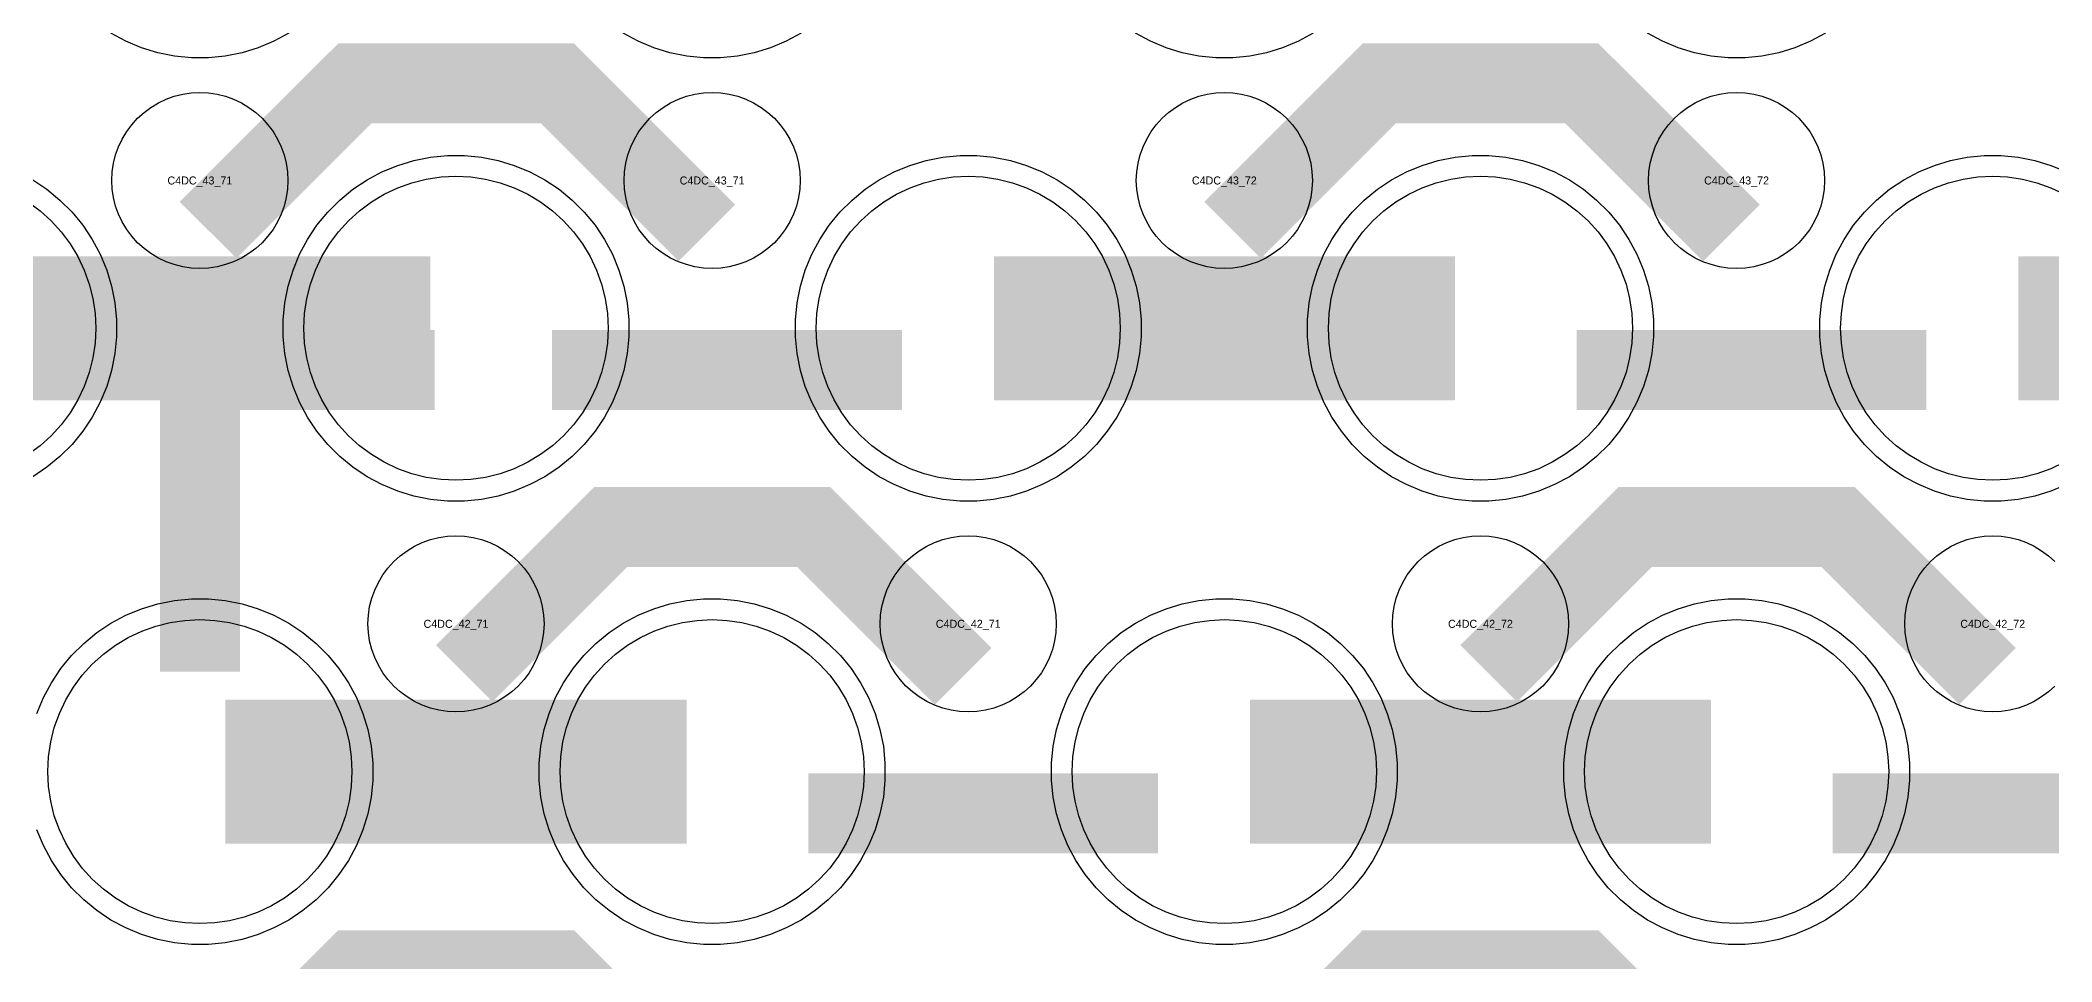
# Model space of a CAD drawing. Extents: x -11880 to 11880, y -14992 to 14992.
# Drawn here: x 10670 to 11298, y -9079 to -8791 of the extents above; entities that cross this region are included whole.
import ezdxf
from ezdxf.enums import TextEntityAlignment as Align

# ---------------------------------------------------------------- set-up
doc = ezdxf.new("R2010")
doc.units = 0
doc.header["$MEASUREMENT"] = 0
for name, color, linetype in [('GDS_775_DT_237', 138, 'CONTINUOUS'), ('RDL1_FS', 34, 'CONTINUOUS'), ('RDL_BS', 160, 'CONTINUOUS')]:
    doc.layers.add(name, color=color, linetype=linetype)

msp = doc.modelspace()

# ---------------------------------------------------------------- linework, layer by layer
at = {"layer": 'RDL1_FS', "color": 241, "true_color": 0xf7abae}
for points in [[(10800, -8928.819), (10795.343, -8928.59), (10790.732, -8927.906), (10786.209, -8926.774), (10781.819, -8925.202), (10777.605, -8923.21), (10773.605, -8920.812), (10769.86, -8918.034), (10766.406, -8914.904), (10763.276, -8911.45), (10760.498, -8907.705), (10758.1, -8903.705), (10756.108, -8899.491), (10754.536, -8895.101), (10753.404, -8890.578), (10752.72, -8885.967), (10752.491, -8881.31), (10752.72, -8876.653), (10753.404, -8872.042), (10754.536, -8867.519), (10756.108, -8863.129), (10758.1, -8858.915), (10760.498, -8854.915), (10763.276, -8851.17), (10766.406, -8847.716), (10769.86, -8844.586), (10773.605, -8841.808), (10777.605, -8839.41), (10781.819, -8837.418), (10786.209, -8835.846), (10790.732, -8834.714), (10795.343, -8834.03), (10800, -8833.801), (10804.657, -8834.03), (10809.268, -8834.714), (10813.791, -8835.846), (10818.181, -8837.418), (10822.395, -8839.41), (10826.395, -8841.808), (10830.14, -8844.586), (10833.594, -8847.716), (10836.724, -8851.17), (10839.502, -8854.915), (10841.9, -8858.915), (10843.892, -8863.129), (10845.464, -8867.519), (10846.596, -8872.042), (10847.28, -8876.653), (10847.509, -8881.31), (10847.28, -8885.967), (10846.596, -8890.578), (10845.464, -8895.101), (10843.892, -8899.491), (10841.9, -8903.705), (10839.502, -8907.705), (10836.724, -8911.45), (10833.594, -8914.904), (10830.14, -8918.034), (10826.395, -8920.812), (10822.395, -8923.21), (10818.181, -8925.202), (10813.791, -8926.774), (10809.268, -8927.906), (10804.657, -8928.59)], [(10960, -8928.819), (10955.343, -8928.59), (10950.732, -8927.906), (10946.209, -8926.774), (10941.819, -8925.202), (10937.605, -8923.21), (10933.605, -8920.812), (10929.86, -8918.034), (10926.406, -8914.904), (10923.276, -8911.45), (10920.498, -8907.705), (10918.1, -8903.705), (10916.108, -8899.491), (10914.536, -8895.101), (10913.404, -8890.578), (10912.72, -8885.967), (10912.491, -8881.31), (10912.72, -8876.653), (10913.404, -8872.042), (10914.536, -8867.519), (10916.108, -8863.129), (10918.1, -8858.915), (10920.498, -8854.915), (10923.276, -8851.17), (10926.406, -8847.716), (10929.86, -8844.586), (10933.605, -8841.808), (10937.605, -8839.41), (10941.819, -8837.418), (10946.209, -8835.846), (10950.732, -8834.714), (10955.343, -8834.03), (10960, -8833.801), (10964.657, -8834.03), (10969.268, -8834.714), (10973.791, -8835.846), (10978.181, -8837.418), (10982.395, -8839.41), (10986.395, -8841.808), (10990.14, -8844.586), (10993.594, -8847.716), (10996.724, -8851.17), (10999.502, -8854.915), (11001.9, -8858.915), (11003.892, -8863.129), (11005.464, -8867.519), (11006.596, -8872.042), (11007.28, -8876.653), (11007.509, -8881.31), (11007.28, -8885.967), (11006.596, -8890.578), (11005.464, -8895.101), (11003.892, -8899.491), (11001.9, -8903.705), (10999.502, -8907.705), (10996.724, -8911.45), (10993.594, -8914.904), (10990.14, -8918.034), (10986.395, -8920.812), (10982.395, -8923.21), (10978.181, -8925.202), (10973.791, -8926.774), (10969.268, -8927.906), (10964.657, -8928.59)], [(11120, -8928.819), (11115.343, -8928.59), (11110.732, -8927.906), (11106.209, -8926.774), (11101.819, -8925.202), (11097.605, -8923.21), (11093.605, -8920.812), (11089.86, -8918.034), (11086.406, -8914.904), (11083.276, -8911.45), (11080.498, -8907.705), (11078.1, -8903.705), (11076.108, -8899.491), (11074.536, -8895.101), (11073.404, -8890.578), (11072.72, -8885.967), (11072.491, -8881.31), (11072.72, -8876.653), (11073.404, -8872.042), (11074.536, -8867.519), (11076.108, -8863.129), (11078.1, -8858.915), (11080.498, -8854.915), (11083.276, -8851.17), (11086.406, -8847.716), (11089.86, -8844.586), (11093.605, -8841.808), (11097.605, -8839.41), (11101.819, -8837.418), (11106.209, -8835.846), (11110.732, -8834.714), (11115.343, -8834.03), (11120, -8833.801), (11124.657, -8834.03), (11129.268, -8834.714), (11133.791, -8835.846), (11138.181, -8837.418), (11142.395, -8839.41), (11146.395, -8841.808), (11150.14, -8844.586), (11153.594, -8847.716), (11156.724, -8851.17), (11159.502, -8854.915), (11161.9, -8858.915), (11163.892, -8863.129), (11165.464, -8867.519), (11166.596, -8872.042), (11167.28, -8876.653), (11167.509, -8881.31), (11167.28, -8885.967), (11166.596, -8890.578), (11165.464, -8895.101), (11163.892, -8899.491), (11161.9, -8903.705), (11159.502, -8907.705), (11156.724, -8911.45), (11153.594, -8914.904), (11150.14, -8918.034), (11146.395, -8920.812), (11142.395, -8923.21), (11138.181, -8925.202), (11133.791, -8926.774), (11129.268, -8927.906), (11124.657, -8928.59)], [(10720, -9067.384), (10715.343, -9067.155), (10710.732, -9066.471), (10706.209, -9065.339), (10701.819, -9063.767), (10697.605, -9061.775), (10693.605, -9059.377), (10689.86, -9056.599), (10686.406, -9053.469), (10683.276, -9050.015), (10680.498, -9046.27), (10678.1, -9042.27), (10676.108, -9038.056), (10674.536, -9033.666), (10673.404, -9029.143), (10672.72, -9024.532), (10672.491, -9019.875), (10672.72, -9015.218), (10673.404, -9010.607), (10674.536, -9006.084), (10676.108, -9001.694), (10678.1, -8997.48), (10680.498, -8993.48), (10683.276, -8989.735), (10686.406, -8986.281), (10689.86, -8983.151), (10693.605, -8980.373), (10697.605, -8977.975), (10701.819, -8975.983), (10706.209, -8974.411), (10710.732, -8973.279), (10715.343, -8972.595), (10720, -8972.366), (10724.657, -8972.595), (10729.268, -8973.279), (10733.791, -8974.411), (10738.181, -8975.983), (10742.395, -8977.975), (10746.395, -8980.373), (10750.14, -8983.151), (10753.594, -8986.281), (10756.724, -8989.735), (10759.502, -8993.48), (10761.9, -8997.48), (10763.892, -9001.694), (10765.464, -9006.084), (10766.596, -9010.607), (10767.28, -9015.218), (10767.509, -9019.875), (10767.28, -9024.532), (10766.596, -9029.143), (10765.464, -9033.666), (10763.892, -9038.056), (10761.9, -9042.27), (10759.502, -9046.27), (10756.724, -9050.015), (10753.594, -9053.469), (10750.14, -9056.599), (10746.395, -9059.377), (10742.395, -9061.775), (10738.181, -9063.767), (10733.791, -9065.339), (10729.268, -9066.471), (10724.657, -9067.155)], [(10880, -9067.384), (10875.343, -9067.155), (10870.732, -9066.471), (10866.209, -9065.339), (10861.819, -9063.767), (10857.605, -9061.775), (10853.605, -9059.377), (10849.86, -9056.599), (10846.406, -9053.469), (10843.276, -9050.015), (10840.498, -9046.27), (10838.1, -9042.27), (10836.108, -9038.056), (10834.536, -9033.666), (10833.404, -9029.143), (10832.72, -9024.532), (10832.491, -9019.875), (10832.72, -9015.218), (10833.404, -9010.607), (10834.536, -9006.084), (10836.108, -9001.694), (10838.1, -8997.48), (10840.498, -8993.48), (10843.276, -8989.735), (10846.406, -8986.281), (10849.86, -8983.151), (10853.605, -8980.373), (10857.605, -8977.975), (10861.819, -8975.983), (10866.209, -8974.411), (10870.732, -8973.279), (10875.343, -8972.595), (10880, -8972.366), (10884.657, -8972.595), (10889.268, -8973.279), (10893.791, -8974.411), (10898.181, -8975.983), (10902.395, -8977.975), (10906.395, -8980.373), (10910.14, -8983.151), (10913.594, -8986.281), (10916.724, -8989.735), (10919.502, -8993.48), (10921.9, -8997.48), (10923.892, -9001.694), (10925.464, -9006.084), (10926.596, -9010.607), (10927.28, -9015.218), (10927.509, -9019.875), (10927.28, -9024.532), (10926.596, -9029.143), (10925.464, -9033.666), (10923.892, -9038.056), (10921.9, -9042.27), (10919.502, -9046.27), (10916.724, -9050.015), (10913.594, -9053.469), (10910.14, -9056.599), (10906.395, -9059.377), (10902.395, -9061.775), (10898.181, -9063.767), (10893.791, -9065.339), (10889.268, -9066.471), (10884.657, -9067.155)], [(11040, -9067.384), (11035.343, -9067.155), (11030.732, -9066.471), (11026.209, -9065.339), (11021.819, -9063.767), (11017.605, -9061.775), (11013.605, -9059.377), (11009.86, -9056.599), (11006.406, -9053.469), (11003.276, -9050.015), (11000.498, -9046.27), (10998.1, -9042.27), (10996.108, -9038.056), (10994.536, -9033.666), (10993.404, -9029.143), (10992.72, -9024.532), (10992.491, -9019.875), (10992.72, -9015.218), (10993.404, -9010.607), (10994.536, -9006.084), (10996.108, -9001.694), (10998.1, -8997.48), (11000.498, -8993.48), (11003.276, -8989.735), (11006.406, -8986.281), (11009.86, -8983.151), (11013.605, -8980.373), (11017.605, -8977.975), (11021.819, -8975.983), (11026.209, -8974.411), (11030.732, -8973.279), (11035.343, -8972.595), (11040, -8972.366), (11044.657, -8972.595), (11049.268, -8973.279), (11053.791, -8974.411), (11058.181, -8975.983), (11062.395, -8977.975), (11066.395, -8980.373), (11070.14, -8983.151), (11073.594, -8986.281), (11076.724, -8989.735), (11079.502, -8993.48), (11081.9, -8997.48), (11083.892, -9001.694), (11085.464, -9006.084), (11086.596, -9010.607), (11087.28, -9015.218), (11087.509, -9019.875), (11087.28, -9024.532), (11086.596, -9029.143), (11085.464, -9033.666), (11083.892, -9038.056), (11081.9, -9042.27), (11079.502, -9046.27), (11076.724, -9050.015), (11073.594, -9053.469), (11070.14, -9056.599), (11066.395, -9059.377), (11062.395, -9061.775), (11058.181, -9063.767), (11053.791, -9065.339), (11049.268, -9066.471), (11044.657, -9067.155)], [(11200, -9067.384), (11195.343, -9067.155), (11190.732, -9066.471), (11186.209, -9065.339), (11181.819, -9063.767), (11177.605, -9061.775), (11173.605, -9059.377), (11169.86, -9056.599), (11166.406, -9053.469), (11163.276, -9050.015), (11160.498, -9046.27), (11158.1, -9042.27), (11156.108, -9038.056), (11154.536, -9033.666), (11153.404, -9029.143), (11152.72, -9024.532), (11152.491, -9019.875), (11152.72, -9015.218), (11153.404, -9010.607), (11154.536, -9006.084), (11156.108, -9001.694), (11158.1, -8997.48), (11160.498, -8993.48), (11163.276, -8989.735), (11166.406, -8986.281), (11169.86, -8983.151), (11173.605, -8980.373), (11177.605, -8977.975), (11181.819, -8975.983), (11186.209, -8974.411), (11190.732, -8973.279), (11195.343, -8972.595), (11200, -8972.366), (11204.657, -8972.595), (11209.268, -8973.279), (11213.791, -8974.411), (11218.181, -8975.983), (11222.395, -8977.975), (11226.395, -8980.373), (11230.14, -8983.151), (11233.594, -8986.281), (11236.724, -8989.735), (11239.502, -8993.48), (11241.9, -8997.48), (11243.892, -9001.694), (11245.464, -9006.084), (11246.596, -9010.607), (11247.28, -9015.218), (11247.509, -9019.875), (11247.28, -9024.532), (11246.596, -9029.143), (11245.464, -9033.666), (11243.892, -9038.056), (11241.9, -9042.27), (11239.502, -9046.27), (11236.724, -9050.015), (11233.594, -9053.469), (11230.14, -9056.599), (11226.395, -9059.377), (11222.395, -9061.775), (11218.181, -9063.767), (11213.791, -9065.339), (11209.268, -9066.471), (11204.657, -9067.155)]]:
    msp.add_lwpolyline(points, close=True, dxfattribs=at)
for points in [[(11302.395, -8923.21), (11298.181, -8925.202), (11293.791, -8926.774), (11289.268, -8927.906), (11284.657, -8928.59), (11280, -8928.819), (11275.343, -8928.59), (11270.732, -8927.906), (11266.209, -8926.774), (11261.819, -8925.202), (11257.605, -8923.21), (11253.605, -8920.812), (11249.86, -8918.034), (11246.406, -8914.904), (11243.276, -8911.45), (11240.498, -8907.705), (11238.1, -8903.705), (11236.108, -8899.491), (11234.536, -8895.101), (11233.404, -8890.578), (11232.72, -8885.967), (11232.491, -8881.31), (11232.72, -8876.653), (11233.404, -8872.042), (11234.536, -8867.519), (11236.108, -8863.129), (11238.1, -8858.915), (11240.498, -8854.915), (11243.276, -8851.17), (11246.406, -8847.716), (11249.86, -8844.586), (11253.605, -8841.808), (11257.605, -8839.41), (11261.819, -8837.418), (11266.209, -8835.846), (11270.732, -8834.714), (11275.343, -8834.03), (11280, -8833.801), (11284.657, -8834.03), (11289.268, -8834.714), (11293.791, -8835.846), (11298.181, -8837.418), (11302.395, -8839.41)], [(10666.395, -8841.808), (10670.14, -8844.586), (10673.594, -8847.716), (10676.724, -8851.17), (10679.502, -8854.915), (10681.9, -8858.915), (10683.892, -8863.129), (10685.464, -8867.519), (10686.596, -8872.042), (10687.28, -8876.653), (10687.509, -8881.31), (10687.28, -8885.967), (10686.596, -8890.578), (10685.464, -8895.101), (10683.892, -8899.491), (10681.9, -8903.705), (10679.502, -8907.705), (10676.724, -8911.45), (10673.594, -8914.904), (10670.14, -8918.034), (10666.395, -8920.812)]]:
    msp.add_lwpolyline(points, dxfattribs=at)
for points in [[(10648.002, -8881.31, 45, 45, 0), (10720.002, -8881.31, 45, 45, 0)], [(10720.002, -8881.31, 45, 45, 0), (10792.002, -8881.31, 45, 45, 0)], [(10968.002, -8881.31, 45, 45, 0), (11040.002, -8881.31, 45, 45, 0)], [(11040.002, -8881.31, 45, 45, 0), (11112.002, -8881.31, 45, 45, 0)], [(11288.002, -8881.31, 45, 45, 0), (11360.002, -8881.31, 45, 45, 0)], [(10728.002, -9019.875, 45, 45, 0), (10800.002, -9019.875, 45, 45, 0)], [(10800.002, -9019.875, 45, 45, 0), (10872.002, -9019.875, 45, 45, 0)], [(11048.002, -9019.875, 45, 45, 0), (11120.002, -9019.875, 45, 45, 0)], [(11120.002, -9019.875, 45, 45, 0), (11192.002, -9019.875, 45, 45, 0)]]:
    msp.add_lwpolyline(points, format="xyseb", dxfattribs=at)
at = {"layer": 'RDL_BS'}
for points in [[(10747.777, -8789.128), (10743.115, -8791.62), (10738.205, -8793.651), (10733.165, -8795.182), (10727.938, -8796.228), (10722.644, -8796.745), (10717.356, -8796.745), (10712.062, -8796.228), (10706.835, -8795.182), (10701.795, -8793.651), (10696.885, -8791.62), (10692.223, -8789.128)], [(10907.777, -8789.128), (10903.115, -8791.62), (10898.205, -8793.651), (10893.165, -8795.182), (10887.938, -8796.228), (10882.644, -8796.745), (10877.356, -8796.745), (10872.062, -8796.228), (10866.835, -8795.182), (10861.795, -8793.651), (10856.885, -8791.62), (10852.223, -8789.128)], [(11067.777, -8789.128), (11063.115, -8791.62), (11058.205, -8793.651), (11053.165, -8795.182), (11047.938, -8796.228), (11042.644, -8796.745), (11037.356, -8796.745), (11032.062, -8796.228), (11026.835, -8795.182), (11021.795, -8793.651), (11016.885, -8791.62), (11012.223, -8789.128)], [(11227.777, -8789.128), (11223.115, -8791.62), (11218.205, -8793.651), (11213.165, -8795.182), (11207.938, -8796.228), (11202.644, -8796.745), (11197.356, -8796.745), (11192.062, -8796.228), (11186.835, -8795.182), (11181.795, -8793.651), (11176.885, -8791.62), (11172.223, -8789.128)], [(11299.442, -8993.129), (11297.443, -8994.941), (11295.28, -8996.544), (11292.956, -8997.937), (11290.519, -8999.089), (11287.984, -8999.996), (11285.365, -9000.653), (11282.693, -9001.049), (11280, -9001.181), (11277.307, -9001.049), (11274.635, -9000.653), (11272.016, -8999.996), (11269.481, -8999.089), (11267.044, -8997.937), (11264.72, -8996.544), (11262.557, -8994.941), (11260.558, -8993.129), (11258.746, -8991.13), (11257.143, -8988.967), (11255.75, -8986.643), (11254.598, -8984.206), (11253.691, -8981.671), (11253.034, -8979.052), (11252.638, -8976.38), (11252.506, -8973.687), (11252.638, -8970.994), (11253.034, -8968.322), (11253.691, -8965.703), (11254.598, -8963.168), (11255.75, -8960.731), (11257.143, -8958.407), (11258.746, -8956.244), (11260.558, -8954.245), (11262.557, -8952.433), (11264.72, -8950.83), (11267.044, -8949.437), (11269.481, -8948.285), (11272.016, -8947.378), (11274.635, -8946.721), (11277.307, -8946.325), (11280, -8946.193), (11282.693, -8946.325), (11285.365, -8946.721), (11287.984, -8947.378), (11290.519, -8948.285), (11292.956, -8949.437), (11295.28, -8950.83), (11297.443, -8952.433), (11299.442, -8954.245)]]:
    msp.add_lwpolyline(points, dxfattribs=at)
for points in [[(10722.562, -8850.624, 25, 25, 0), (10768.377, -8804.809, 25, 25, 0), (10801.93, -8804.809, 25, 25, 0)], [(10878.401, -8851.523, 25, 25, 0), (10831.687, -8804.809, 25, 25, 0), (10801.929, -8804.809, 25, 25, 0)], [(11042.562, -8850.624, 25, 25, 0), (11088.377, -8804.809, 25, 25, 0), (11121.93, -8804.809, 25, 25, 0)], [(11198.401, -8851.523, 25, 25, 0), (11151.687, -8804.809, 25, 25, 0), (11121.929, -8804.809, 25, 25, 0)], [(10802.562, -8989.189, 25, 25, 0), (10848.377, -8943.374, 25, 25, 0), (10881.93, -8943.374, 25, 25, 0)], [(10958.401, -8990.088, 25, 25, 0), (10911.687, -8943.374, 25, 25, 0), (10881.929, -8943.374, 25, 25, 0)], [(11122.562, -8989.189, 25, 25, 0), (11168.377, -8943.374, 25, 25, 0), (11201.93, -8943.374, 25, 25, 0)], [(11278.401, -8990.088, 25, 25, 0), (11231.687, -8943.374, 25, 25, 0), (11201.929, -8943.374, 25, 25, 0)], [(10722.562, -9127.749, 25, 25, 0), (10768.377, -9081.934, 25, 25, 0), (10801.93, -9081.934, 25, 25, 0)], [(10878.401, -9128.648, 25, 25, 0), (10831.687, -9081.934, 25, 25, 0), (10801.929, -9081.934, 25, 25, 0)], [(11042.562, -9127.749, 25, 25, 0), (11088.377, -9081.934, 25, 25, 0), (11121.93, -9081.934, 25, 25, 0)], [(11198.401, -9128.648, 25, 25, 0), (11151.687, -9081.934, 25, 25, 0), (11121.929, -9081.934, 25, 25, 0)]]:
    msp.add_lwpolyline(points, format="xyseb", dxfattribs=at)
for points in [[(10720, -8862.616), (10717.307, -8862.484), (10714.635, -8862.088), (10712.016, -8861.431), (10709.481, -8860.524), (10707.044, -8859.372), (10704.72, -8857.979), (10702.557, -8856.376), (10700.558, -8854.564), (10698.746, -8852.565), (10697.143, -8850.402), (10695.75, -8848.078), (10694.598, -8845.641), (10693.691, -8843.106), (10693.034, -8840.487), (10692.638, -8837.815), (10692.506, -8835.122), (10692.638, -8832.429), (10693.034, -8829.757), (10693.691, -8827.138), (10694.598, -8824.603), (10695.75, -8822.166), (10697.143, -8819.842), (10698.746, -8817.679), (10700.558, -8815.68), (10702.557, -8813.868), (10704.72, -8812.265), (10707.044, -8810.872), (10709.481, -8809.72), (10712.016, -8808.813), (10714.635, -8808.156), (10717.307, -8807.76), (10720, -8807.628), (10722.693, -8807.76), (10725.365, -8808.156), (10727.984, -8808.813), (10730.519, -8809.72), (10732.956, -8810.872), (10735.28, -8812.265), (10737.443, -8813.868), (10739.442, -8815.68), (10741.254, -8817.679), (10742.857, -8819.842), (10744.25, -8822.166), (10745.402, -8824.603), (10746.309, -8827.138), (10746.966, -8829.757), (10747.362, -8832.429), (10747.494, -8835.122), (10747.362, -8837.815), (10746.966, -8840.487), (10746.309, -8843.106), (10745.402, -8845.641), (10744.25, -8848.078), (10742.857, -8850.402), (10741.254, -8852.565), (10739.442, -8854.564), (10737.443, -8856.376), (10735.28, -8857.979), (10732.956, -8859.372), (10730.519, -8860.524), (10727.984, -8861.431), (10725.365, -8862.088), (10722.693, -8862.484)], [(10880, -8862.616), (10877.307, -8862.484), (10874.635, -8862.088), (10872.016, -8861.431), (10869.481, -8860.524), (10867.044, -8859.372), (10864.72, -8857.979), (10862.557, -8856.376), (10860.558, -8854.564), (10858.746, -8852.565), (10857.143, -8850.402), (10855.75, -8848.078), (10854.598, -8845.641), (10853.691, -8843.106), (10853.034, -8840.487), (10852.638, -8837.815), (10852.506, -8835.122), (10852.638, -8832.429), (10853.034, -8829.757), (10853.691, -8827.138), (10854.598, -8824.603), (10855.75, -8822.166), (10857.143, -8819.842), (10858.746, -8817.679), (10860.558, -8815.68), (10862.557, -8813.868), (10864.72, -8812.265), (10867.044, -8810.872), (10869.481, -8809.72), (10872.016, -8808.813), (10874.635, -8808.156), (10877.307, -8807.76), (10880, -8807.628), (10882.693, -8807.76), (10885.365, -8808.156), (10887.984, -8808.813), (10890.519, -8809.72), (10892.956, -8810.872), (10895.28, -8812.265), (10897.443, -8813.868), (10899.442, -8815.68), (10901.254, -8817.679), (10902.857, -8819.842), (10904.25, -8822.166), (10905.402, -8824.603), (10906.309, -8827.138), (10906.966, -8829.757), (10907.362, -8832.429), (10907.494, -8835.122), (10907.362, -8837.815), (10906.966, -8840.487), (10906.309, -8843.106), (10905.402, -8845.641), (10904.25, -8848.078), (10902.857, -8850.402), (10901.254, -8852.565), (10899.442, -8854.564), (10897.443, -8856.376), (10895.28, -8857.979), (10892.956, -8859.372), (10890.519, -8860.524), (10887.984, -8861.431), (10885.365, -8862.088), (10882.693, -8862.484)], [(11040, -8862.616), (11037.307, -8862.484), (11034.635, -8862.088), (11032.016, -8861.431), (11029.481, -8860.524), (11027.044, -8859.372), (11024.72, -8857.979), (11022.557, -8856.376), (11020.558, -8854.564), (11018.746, -8852.565), (11017.143, -8850.402), (11015.75, -8848.078), (11014.598, -8845.641), (11013.691, -8843.106), (11013.034, -8840.487), (11012.638, -8837.815), (11012.506, -8835.122), (11012.638, -8832.429), (11013.034, -8829.757), (11013.691, -8827.138), (11014.598, -8824.603), (11015.75, -8822.166), (11017.143, -8819.842), (11018.746, -8817.679), (11020.558, -8815.68), (11022.557, -8813.868), (11024.72, -8812.265), (11027.044, -8810.872), (11029.481, -8809.72), (11032.016, -8808.813), (11034.635, -8808.156), (11037.307, -8807.76), (11040, -8807.628), (11042.693, -8807.76), (11045.365, -8808.156), (11047.984, -8808.813), (11050.519, -8809.72), (11052.956, -8810.872), (11055.28, -8812.265), (11057.443, -8813.868), (11059.442, -8815.68), (11061.254, -8817.679), (11062.857, -8819.842), (11064.25, -8822.166), (11065.402, -8824.603), (11066.309, -8827.138), (11066.966, -8829.757), (11067.362, -8832.429), (11067.494, -8835.122), (11067.362, -8837.815), (11066.966, -8840.487), (11066.309, -8843.106), (11065.402, -8845.641), (11064.25, -8848.078), (11062.857, -8850.402), (11061.254, -8852.565), (11059.442, -8854.564), (11057.443, -8856.376), (11055.28, -8857.979), (11052.956, -8859.372), (11050.519, -8860.524), (11047.984, -8861.431), (11045.365, -8862.088), (11042.693, -8862.484)], [(11200, -8862.616), (11197.307, -8862.484), (11194.635, -8862.088), (11192.016, -8861.431), (11189.481, -8860.524), (11187.044, -8859.372), (11184.72, -8857.979), (11182.557, -8856.376), (11180.558, -8854.564), (11178.746, -8852.565), (11177.143, -8850.402), (11175.75, -8848.078), (11174.598, -8845.641), (11173.691, -8843.106), (11173.034, -8840.487), (11172.638, -8837.815), (11172.506, -8835.122), (11172.638, -8832.429), (11173.034, -8829.757), (11173.691, -8827.138), (11174.598, -8824.603), (11175.75, -8822.166), (11177.143, -8819.842), (11178.746, -8817.679), (11180.558, -8815.68), (11182.557, -8813.868), (11184.72, -8812.265), (11187.044, -8810.872), (11189.481, -8809.72), (11192.016, -8808.813), (11194.635, -8808.156), (11197.307, -8807.76), (11200, -8807.628), (11202.693, -8807.76), (11205.365, -8808.156), (11207.984, -8808.813), (11210.519, -8809.72), (11212.956, -8810.872), (11215.28, -8812.265), (11217.443, -8813.868), (11219.442, -8815.68), (11221.254, -8817.679), (11222.857, -8819.842), (11224.25, -8822.166), (11225.402, -8824.603), (11226.309, -8827.138), (11226.966, -8829.757), (11227.362, -8832.429), (11227.494, -8835.122), (11227.362, -8837.815), (11226.966, -8840.487), (11226.309, -8843.106), (11225.402, -8845.641), (11224.25, -8848.078), (11222.857, -8850.402), (11221.254, -8852.565), (11219.442, -8854.564), (11217.443, -8856.376), (11215.28, -8857.979), (11212.956, -8859.372), (11210.519, -8860.524), (11207.984, -8861.431), (11205.365, -8862.088), (11202.693, -8862.484)], [(10800, -9001.181), (10797.307, -9001.049), (10794.635, -9000.653), (10792.016, -8999.996), (10789.481, -8999.089), (10787.044, -8997.937), (10784.72, -8996.544), (10782.557, -8994.941), (10780.558, -8993.129), (10778.746, -8991.13), (10777.143, -8988.967), (10775.75, -8986.643), (10774.598, -8984.206), (10773.691, -8981.671), (10773.034, -8979.052), (10772.638, -8976.38), (10772.506, -8973.687), (10772.638, -8970.994), (10773.034, -8968.322), (10773.691, -8965.703), (10774.598, -8963.168), (10775.75, -8960.731), (10777.143, -8958.407), (10778.746, -8956.244), (10780.558, -8954.245), (10782.557, -8952.433), (10784.72, -8950.83), (10787.044, -8949.437), (10789.481, -8948.285), (10792.016, -8947.378), (10794.635, -8946.721), (10797.307, -8946.325), (10800, -8946.193), (10802.693, -8946.325), (10805.365, -8946.721), (10807.984, -8947.378), (10810.519, -8948.285), (10812.956, -8949.437), (10815.28, -8950.83), (10817.443, -8952.433), (10819.442, -8954.245), (10821.254, -8956.244), (10822.857, -8958.407), (10824.25, -8960.731), (10825.402, -8963.168), (10826.309, -8965.703), (10826.966, -8968.322), (10827.362, -8970.994), (10827.494, -8973.687), (10827.362, -8976.38), (10826.966, -8979.052), (10826.309, -8981.671), (10825.402, -8984.206), (10824.25, -8986.643), (10822.857, -8988.967), (10821.254, -8991.13), (10819.442, -8993.129), (10817.443, -8994.941), (10815.28, -8996.544), (10812.956, -8997.937), (10810.519, -8999.089), (10807.984, -8999.996), (10805.365, -9000.653), (10802.693, -9001.049)], [(10960, -9001.181), (10957.307, -9001.049), (10954.635, -9000.653), (10952.016, -8999.996), (10949.481, -8999.089), (10947.044, -8997.937), (10944.72, -8996.544), (10942.557, -8994.941), (10940.558, -8993.129), (10938.746, -8991.13), (10937.143, -8988.967), (10935.75, -8986.643), (10934.598, -8984.206), (10933.691, -8981.671), (10933.034, -8979.052), (10932.638, -8976.38), (10932.506, -8973.687), (10932.638, -8970.994), (10933.034, -8968.322), (10933.691, -8965.703), (10934.598, -8963.168), (10935.75, -8960.731), (10937.143, -8958.407), (10938.746, -8956.244), (10940.558, -8954.245), (10942.557, -8952.433), (10944.72, -8950.83), (10947.044, -8949.437), (10949.481, -8948.285), (10952.016, -8947.378), (10954.635, -8946.721), (10957.307, -8946.325), (10960, -8946.193), (10962.693, -8946.325), (10965.365, -8946.721), (10967.984, -8947.378), (10970.519, -8948.285), (10972.956, -8949.437), (10975.28, -8950.83), (10977.443, -8952.433), (10979.442, -8954.245), (10981.254, -8956.244), (10982.857, -8958.407), (10984.25, -8960.731), (10985.402, -8963.168), (10986.309, -8965.703), (10986.966, -8968.322), (10987.362, -8970.994), (10987.494, -8973.687), (10987.362, -8976.38), (10986.966, -8979.052), (10986.309, -8981.671), (10985.402, -8984.206), (10984.25, -8986.643), (10982.857, -8988.967), (10981.254, -8991.13), (10979.442, -8993.129), (10977.443, -8994.941), (10975.28, -8996.544), (10972.956, -8997.937), (10970.519, -8999.089), (10967.984, -8999.996), (10965.365, -9000.653), (10962.693, -9001.049)], [(11120, -9001.181), (11117.307, -9001.049), (11114.635, -9000.653), (11112.016, -8999.996), (11109.481, -8999.089), (11107.044, -8997.937), (11104.72, -8996.544), (11102.557, -8994.941), (11100.558, -8993.129), (11098.746, -8991.13), (11097.143, -8988.967), (11095.75, -8986.643), (11094.598, -8984.206), (11093.691, -8981.671), (11093.034, -8979.052), (11092.638, -8976.38), (11092.506, -8973.687), (11092.638, -8970.994), (11093.034, -8968.322), (11093.691, -8965.703), (11094.598, -8963.168), (11095.75, -8960.731), (11097.143, -8958.407), (11098.746, -8956.244), (11100.558, -8954.245), (11102.557, -8952.433), (11104.72, -8950.83), (11107.044, -8949.437), (11109.481, -8948.285), (11112.016, -8947.378), (11114.635, -8946.721), (11117.307, -8946.325), (11120, -8946.193), (11122.693, -8946.325), (11125.365, -8946.721), (11127.984, -8947.378), (11130.519, -8948.285), (11132.956, -8949.437), (11135.28, -8950.83), (11137.443, -8952.433), (11139.442, -8954.245), (11141.254, -8956.244), (11142.857, -8958.407), (11144.25, -8960.731), (11145.402, -8963.168), (11146.309, -8965.703), (11146.966, -8968.322), (11147.362, -8970.994), (11147.494, -8973.687), (11147.362, -8976.38), (11146.966, -8979.052), (11146.309, -8981.671), (11145.402, -8984.206), (11144.25, -8986.643), (11142.857, -8988.967), (11141.254, -8991.13), (11139.442, -8993.129), (11137.443, -8994.941), (11135.28, -8996.544), (11132.956, -8997.937), (11130.519, -8999.089), (11127.984, -8999.996), (11125.365, -9000.653), (11122.693, -9001.049)]]:
    msp.add_lwpolyline(points, close=True, dxfattribs=at)
at = {"layer": 'RDL_BS', "color": 241, "true_color": 0xf7abae}
for points in [[(10797.356, -8935.31), (10792.062, -8934.793), (10786.835, -8933.747), (10781.795, -8932.216), (10776.885, -8930.185), (10772.223, -8927.693), (10767.809, -8924.746), (10763.708, -8921.384), (10759.926, -8917.602), (10756.564, -8913.501), (10753.617, -8909.087), (10751.125, -8904.425), (10749.094, -8899.515), (10747.563, -8894.475), (10746.517, -8889.248), (10746, -8883.954), (10746, -8878.666), (10746.517, -8873.372), (10747.563, -8868.145), (10749.094, -8863.105), (10751.125, -8858.195), (10753.617, -8853.533), (10756.564, -8849.119), (10759.926, -8845.018), (10763.708, -8841.236), (10767.809, -8837.874), (10772.223, -8834.927), (10776.885, -8832.435), (10781.795, -8830.404), (10786.835, -8828.873), (10792.062, -8827.827), (10797.356, -8827.31), (10802.644, -8827.31), (10807.938, -8827.827), (10813.165, -8828.873), (10818.205, -8830.404), (10823.115, -8832.435), (10827.777, -8834.927), (10832.191, -8837.874), (10836.292, -8841.236), (10840.074, -8845.018), (10843.436, -8849.119), (10846.383, -8853.533), (10848.875, -8858.195), (10850.906, -8863.105), (10852.437, -8868.145), (10853.483, -8873.372), (10854, -8878.666), (10854, -8883.954), (10853.483, -8889.248), (10852.437, -8894.475), (10850.906, -8899.515), (10848.875, -8904.425), (10846.383, -8909.087), (10843.436, -8913.501), (10840.074, -8917.602), (10836.292, -8921.384), (10832.191, -8924.746), (10827.777, -8927.693), (10823.115, -8930.185), (10818.205, -8932.216), (10813.165, -8933.747), (10807.938, -8934.793), (10802.644, -8935.31)], [(10957.356, -8935.31), (10952.062, -8934.793), (10946.835, -8933.747), (10941.795, -8932.216), (10936.885, -8930.185), (10932.223, -8927.693), (10927.809, -8924.746), (10923.708, -8921.384), (10919.926, -8917.602), (10916.564, -8913.501), (10913.617, -8909.087), (10911.125, -8904.425), (10909.094, -8899.515), (10907.563, -8894.475), (10906.517, -8889.248), (10906, -8883.954), (10906, -8878.666), (10906.517, -8873.372), (10907.563, -8868.145), (10909.094, -8863.105), (10911.125, -8858.195), (10913.617, -8853.533), (10916.564, -8849.119), (10919.926, -8845.018), (10923.708, -8841.236), (10927.809, -8837.874), (10932.223, -8834.927), (10936.885, -8832.435), (10941.795, -8830.404), (10946.835, -8828.873), (10952.062, -8827.827), (10957.356, -8827.31), (10962.644, -8827.31), (10967.938, -8827.827), (10973.165, -8828.873), (10978.205, -8830.404), (10983.115, -8832.435), (10987.777, -8834.927), (10992.191, -8837.874), (10996.292, -8841.236), (11000.074, -8845.018), (11003.436, -8849.119), (11006.383, -8853.533), (11008.875, -8858.195), (11010.906, -8863.105), (11012.437, -8868.145), (11013.483, -8873.372), (11014, -8878.666), (11014, -8883.954), (11013.483, -8889.248), (11012.437, -8894.475), (11010.906, -8899.515), (11008.875, -8904.425), (11006.383, -8909.087), (11003.436, -8913.501), (11000.074, -8917.602), (10996.292, -8921.384), (10992.191, -8924.746), (10987.777, -8927.693), (10983.115, -8930.185), (10978.205, -8932.216), (10973.165, -8933.747), (10967.938, -8934.793), (10962.644, -8935.31)], [(11117.356, -8935.31), (11112.062, -8934.793), (11106.835, -8933.747), (11101.795, -8932.216), (11096.885, -8930.185), (11092.223, -8927.693), (11087.809, -8924.746), (11083.708, -8921.384), (11079.926, -8917.602), (11076.564, -8913.501), (11073.617, -8909.087), (11071.125, -8904.425), (11069.094, -8899.515), (11067.563, -8894.475), (11066.517, -8889.248), (11066, -8883.954), (11066, -8878.666), (11066.517, -8873.372), (11067.563, -8868.145), (11069.094, -8863.105), (11071.125, -8858.195), (11073.617, -8853.533), (11076.564, -8849.119), (11079.926, -8845.018), (11083.708, -8841.236), (11087.809, -8837.874), (11092.223, -8834.927), (11096.885, -8832.435), (11101.795, -8830.404), (11106.835, -8828.873), (11112.062, -8827.827), (11117.356, -8827.31), (11122.644, -8827.31), (11127.938, -8827.827), (11133.165, -8828.873), (11138.205, -8830.404), (11143.115, -8832.435), (11147.777, -8834.927), (11152.191, -8837.874), (11156.292, -8841.236), (11160.074, -8845.018), (11163.436, -8849.119), (11166.383, -8853.533), (11168.875, -8858.195), (11170.906, -8863.105), (11172.437, -8868.145), (11173.483, -8873.372), (11174, -8878.666), (11174, -8883.954), (11173.483, -8889.248), (11172.437, -8894.475), (11170.906, -8899.515), (11168.875, -8904.425), (11166.383, -8909.087), (11163.436, -8913.501), (11160.074, -8917.602), (11156.292, -8921.384), (11152.191, -8924.746), (11147.777, -8927.693), (11143.115, -8930.185), (11138.205, -8932.216), (11133.165, -8933.747), (11127.938, -8934.793), (11122.644, -8935.31)], [(10877.356, -9073.875), (10872.062, -9073.358), (10866.835, -9072.312), (10861.795, -9070.781), (10856.885, -9068.75), (10852.223, -9066.258), (10847.809, -9063.311), (10843.708, -9059.949), (10839.926, -9056.167), (10836.564, -9052.066), (10833.617, -9047.652), (10831.125, -9042.99), (10829.094, -9038.08), (10827.563, -9033.04), (10826.517, -9027.813), (10826, -9022.519), (10826, -9017.231), (10826.517, -9011.937), (10827.563, -9006.71), (10829.094, -9001.67), (10831.125, -8996.76), (10833.617, -8992.098), (10836.564, -8987.684), (10839.926, -8983.583), (10843.708, -8979.801), (10847.809, -8976.439), (10852.223, -8973.492), (10856.885, -8971), (10861.795, -8968.969), (10866.835, -8967.438), (10872.062, -8966.392), (10877.356, -8965.875), (10882.644, -8965.875), (10887.938, -8966.392), (10893.165, -8967.438), (10898.205, -8968.969), (10903.115, -8971), (10907.777, -8973.492), (10912.191, -8976.439), (10916.292, -8979.801), (10920.074, -8983.583), (10923.436, -8987.684), (10926.383, -8992.098), (10928.875, -8996.76), (10930.906, -9001.67), (10932.437, -9006.71), (10933.483, -9011.937), (10934, -9017.231), (10934, -9022.519), (10933.483, -9027.813), (10932.437, -9033.04), (10930.906, -9038.08), (10928.875, -9042.99), (10926.383, -9047.652), (10923.436, -9052.066), (10920.074, -9056.167), (10916.292, -9059.949), (10912.191, -9063.311), (10907.777, -9066.258), (10903.115, -9068.75), (10898.205, -9070.781), (10893.165, -9072.312), (10887.938, -9073.358), (10882.644, -9073.875)], [(11037.356, -9073.875), (11032.062, -9073.358), (11026.835, -9072.312), (11021.795, -9070.781), (11016.885, -9068.75), (11012.223, -9066.258), (11007.809, -9063.311), (11003.708, -9059.949), (10999.926, -9056.167), (10996.564, -9052.066), (10993.617, -9047.652), (10991.125, -9042.99), (10989.094, -9038.08), (10987.563, -9033.04), (10986.517, -9027.813), (10986, -9022.519), (10986, -9017.231), (10986.517, -9011.937), (10987.563, -9006.71), (10989.094, -9001.67), (10991.125, -8996.76), (10993.617, -8992.098), (10996.564, -8987.684), (10999.926, -8983.583), (11003.708, -8979.801), (11007.809, -8976.439), (11012.223, -8973.492), (11016.885, -8971), (11021.795, -8968.969), (11026.835, -8967.438), (11032.062, -8966.392), (11037.356, -8965.875), (11042.644, -8965.875), (11047.938, -8966.392), (11053.165, -8967.438), (11058.205, -8968.969), (11063.115, -8971), (11067.777, -8973.492), (11072.191, -8976.439), (11076.292, -8979.801), (11080.074, -8983.583), (11083.436, -8987.684), (11086.383, -8992.098), (11088.875, -8996.76), (11090.906, -9001.67), (11092.437, -9006.71), (11093.483, -9011.937), (11094, -9017.231), (11094, -9022.519), (11093.483, -9027.813), (11092.437, -9033.04), (11090.906, -9038.08), (11088.875, -9042.99), (11086.383, -9047.652), (11083.436, -9052.066), (11080.074, -9056.167), (11076.292, -9059.949), (11072.191, -9063.311), (11067.777, -9066.258), (11063.115, -9068.75), (11058.205, -9070.781), (11053.165, -9072.312), (11047.938, -9073.358), (11042.644, -9073.875)], [(11197.356, -9073.875), (11192.062, -9073.358), (11186.835, -9072.312), (11181.795, -9070.781), (11176.885, -9068.75), (11172.223, -9066.258), (11167.809, -9063.311), (11163.708, -9059.949), (11159.926, -9056.167), (11156.564, -9052.066), (11153.617, -9047.652), (11151.125, -9042.99), (11149.094, -9038.08), (11147.563, -9033.04), (11146.517, -9027.813), (11146, -9022.519), (11146, -9017.231), (11146.517, -9011.937), (11147.563, -9006.71), (11149.094, -9001.67), (11151.125, -8996.76), (11153.617, -8992.098), (11156.564, -8987.684), (11159.926, -8983.583), (11163.708, -8979.801), (11167.809, -8976.439), (11172.223, -8973.492), (11176.885, -8971), (11181.795, -8968.969), (11186.835, -8967.438), (11192.062, -8966.392), (11197.356, -8965.875), (11202.644, -8965.875), (11207.938, -8966.392), (11213.165, -8967.438), (11218.205, -8968.969), (11223.115, -8971), (11227.777, -8973.492), (11232.191, -8976.439), (11236.292, -8979.801), (11240.074, -8983.583), (11243.436, -8987.684), (11246.383, -8992.098), (11248.875, -8996.76), (11250.906, -9001.67), (11252.437, -9006.71), (11253.483, -9011.937), (11254, -9017.231), (11254, -9022.519), (11253.483, -9027.813), (11252.437, -9033.04), (11250.906, -9038.08), (11248.875, -9042.99), (11246.383, -9047.652), (11243.436, -9052.066), (11240.074, -9056.167), (11236.292, -9059.949), (11232.191, -9063.311), (11227.777, -9066.258), (11223.115, -9068.75), (11218.205, -9070.781), (11213.165, -9072.312), (11207.938, -9073.358), (11202.644, -9073.875)]]:
    msp.add_lwpolyline(points, close=True, dxfattribs=at)
for points in [[(11303.115, -8930.185), (11298.205, -8932.216), (11293.165, -8933.747), (11287.938, -8934.793), (11282.644, -8935.31), (11277.356, -8935.31), (11272.062, -8934.793), (11266.835, -8933.747), (11261.795, -8932.216), (11256.885, -8930.185), (11252.223, -8927.693), (11247.809, -8924.746), (11243.708, -8921.384), (11239.926, -8917.602), (11236.564, -8913.501), (11233.617, -8909.087), (11231.125, -8904.425), (11229.094, -8899.515), (11227.563, -8894.475), (11226.517, -8889.248), (11226, -8883.954), (11226, -8878.666), (11226.517, -8873.372), (11227.563, -8868.145), (11229.094, -8863.105), (11231.125, -8858.195), (11233.617, -8853.533), (11236.564, -8849.119), (11239.926, -8845.018), (11243.708, -8841.236), (11247.809, -8837.874), (11252.223, -8834.927), (11256.885, -8832.435), (11261.795, -8830.404), (11266.835, -8828.873), (11272.062, -8827.827), (11277.356, -8827.31), (11282.644, -8827.31), (11287.938, -8827.827), (11293.165, -8828.873), (11298.205, -8830.404), (11303.115, -8832.435)], [(10667.777, -8834.927), (10672.191, -8837.874), (10676.292, -8841.236), (10680.074, -8845.018), (10683.436, -8849.119), (10686.383, -8853.533), (10688.875, -8858.195), (10690.906, -8863.105), (10692.437, -8868.145), (10693.483, -8873.372), (10694, -8878.666), (10694, -8883.954), (10693.483, -8889.248), (10692.437, -8894.475), (10690.906, -8899.515), (10688.875, -8904.425), (10686.383, -8909.087), (10683.436, -8913.501), (10680.074, -8917.602), (10676.292, -8921.384), (10672.191, -8924.746), (10667.777, -8927.693)], [(10669.094, -9001.67), (10671.125, -8996.76), (10673.617, -8992.098), (10676.564, -8987.684), (10679.926, -8983.583), (10683.708, -8979.801), (10687.809, -8976.439), (10692.223, -8973.492), (10696.885, -8971), (10701.795, -8968.969), (10706.835, -8967.438), (10712.062, -8966.392), (10717.356, -8965.875), (10722.644, -8965.875), (10727.938, -8966.392), (10733.165, -8967.438), (10738.205, -8968.969), (10743.115, -8971), (10747.777, -8973.492), (10752.191, -8976.439), (10756.292, -8979.801), (10760.074, -8983.583), (10763.436, -8987.684), (10766.383, -8992.098), (10768.875, -8996.76), (10770.906, -9001.67), (10772.437, -9006.71), (10773.483, -9011.937), (10774, -9017.231), (10774, -9022.519), (10773.483, -9027.813), (10772.437, -9033.04), (10770.906, -9038.08), (10768.875, -9042.99), (10766.383, -9047.652), (10763.436, -9052.066), (10760.074, -9056.167), (10756.292, -9059.949), (10752.191, -9063.311), (10747.777, -9066.258), (10743.115, -9068.75), (10738.205, -9070.781), (10733.165, -9072.312), (10727.938, -9073.358), (10722.644, -9073.875), (10717.356, -9073.875), (10712.062, -9073.358), (10706.835, -9072.312), (10701.795, -9070.781), (10696.885, -9068.75), (10692.223, -9066.258), (10687.809, -9063.311), (10683.708, -9059.949), (10679.926, -9056.167), (10676.564, -9052.066), (10673.617, -9047.652), (10671.125, -9042.99), (10669.094, -9038.08)]]:
    msp.add_lwpolyline(points, dxfattribs=at)
for points in [[(10720, -8988.61, 25, 25, 0), (10720, -8881.833, 25, 25, 0)], [(10720, -8988.61, 25, 25, 0), (10720, -8881.833, 25, 25, 0)], [(10707.5, -8894.333, 25, 25, 0), (10772.167, -8894.333, 25, 25, 0)], [(10707.5, -8894.333, 25, 25, 0), (10793.333, -8894.333, 25, 25, 0)], [(10830.016, -8894.323, 25, 25, 0), (10939.281, -8894.323, 25, 25, 0)], [(11150.016, -8894.323, 25, 25, 0), (11259.281, -8894.323, 25, 25, 0)], [(10910.016, -9032.888, 25, 25, 0), (11019.281, -9032.888, 25, 25, 0)], [(11230.016, -9032.888, 25, 25, 0), (11339.281, -9032.888, 25, 25, 0)]]:
    msp.add_lwpolyline(points, format="xyseb", dxfattribs=at)

# ---------------------------------------------------------------- texts
at = {"layer": 'GDS_775_DT_237'}
for s, p in [('C4DC_43_71', (10720, -8835.122)), ('C4DC_43_71', (10720, -8835.122)), ('C4DC_43_71', (10880, -8835.122)), ('C4DC_43_71', (10880, -8835.122)), ('C4DC_43_72', (11040, -8835.122)), ('C4DC_43_72', (11040, -8835.122)), ('C4DC_43_72', (11200, -8835.122)), ('C4DC_43_72', (11200, -8835.122)), ('C4DC_42_71', (10800, -8973.687)), ('C4DC_42_71', (10800, -8973.687)), ('C4DC_42_71', (10960, -8973.687)), ('C4DC_42_71', (10960, -8973.687)), ('C4DC_42_72', (11120, -8973.687)), ('C4DC_42_72', (11120, -8973.687)), ('C4DC_42_72', (11280, -8973.687)), ('C4DC_42_72', (11280, -8973.687))]:
    msp.add_text(s, height=2.5, dxfattribs=at).set_placement(p, align=Align.MIDDLE_CENTER)

doc.saveas('drawing.dxf')
